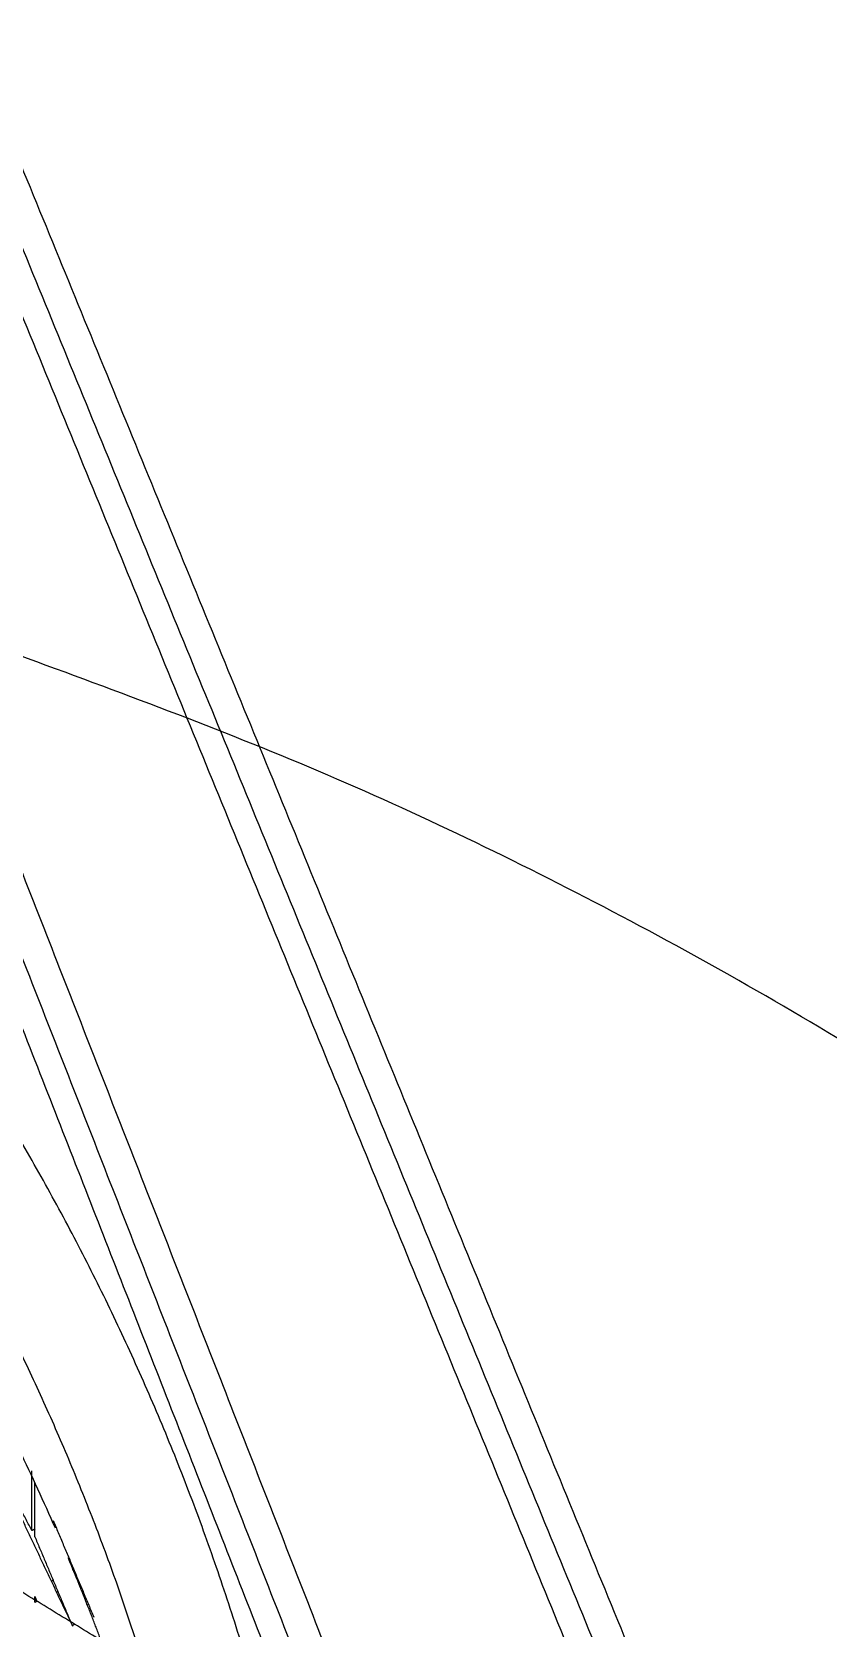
# Model space of a CAD drawing. Header units: millimetres. Extents: x 507.9 to 541, y 40.2 to 69.3.
# Drawn here: x 517.578 to 518.377, y 48.381 to 49.983 of the extents above; entities that cross this region are included whole.
import ezdxf

# ---------------------------------------------------------------- set-up
doc = ezdxf.new("R2010")
doc.units = ezdxf.units.MM
doc.layers.add('Make2D$Visible$Curves', color=7, linetype='Continuous', true_color=0x000000)

msp = doc.modelspace()

# ---------------------------------------------------------------- linework, layer by layer
at = {"layer": 'Make2D$Visible$Curves', "color": 18, "lineweight": -3, "true_color": 0x000000}
for points in [[(517.48131, 49.97958), (517.88483, 48.9949), (518.28834, 48.01022)], [(518.33293, 47.98226), (517.92282, 48.98276), (517.5127, 49.98326)], [(517.25416, 49.9427), (517.59285, 49.07708), (517.93154, 48.21146)], [(517.46597, 49.94833), (517.86949, 48.96365), (518.273, 47.97897)], [(517.88894, 48.23573), (517.55527, 49.08822), (517.2216, 49.94071)], [(517.85553, 48.25064), (517.53086, 49.08013), (517.20619, 49.90962)], [(517.57834, 48.47885), (517.53168, 48.5673), (517.48502, 48.65575)], [(517.6172, 48.38732), (517.57532, 48.47587), (517.53343, 48.56442)], [(517.57834, 48.47885), (517.57834, 48.50885), (517.57834, 48.53885)], [(517.5813, 48.47261), (517.5813, 48.49984), (517.5813, 48.52707)], [(517.59965, 48.48898), (517.62004, 48.44051), (517.64043, 48.39203)], [(517.85255, 48.24362), (517.65756, 48.36268), (517.46257, 48.48174)], [(517.58169, 48.48062), (517.58002, 48.47974), (517.57834, 48.47885)], [(517.5813, 48.47261), (517.60012, 48.42785), (517.61895, 48.3831)], [(517.8265, 48.19942), (517.60981, 48.33173), (517.39312, 48.46404)], [(517.59996, 48.42916), (517.59914, 48.42868), (517.59833, 48.4282)], [(517.36966, 48.40816), (517.58639, 48.27582), (517.80313, 48.14348)], [(517.5813, 48.40705), (517.5813, 48.40983), (517.5813, 48.41261)], [(517.5813, 48.41261), (517.58227, 48.41029), (517.58325, 48.40798)], [(517.58139, 48.4071), (517.58257, 48.40766), (517.58376, 48.40822)], [(517.6031, 48.41736), (517.60383, 48.41771), (517.60456, 48.41806)], [(517.62147, 48.38481), (517.62021, 48.38422), (517.61895, 48.38362)]]:
    msp.add_open_spline(points, degree=2, dxfattribs=at)
for points, weights in [([(520.46733, 45.49105), (520.32272, 48.41324), (517.55483, 49.36129)], [1, 0.780787676095, 0.889708882536]), ([(517.81693, 48.26537), (517.66492, 48.84828), (517.25562, 49.29027)], [0.872199222348, 0.90580871415, 1]), ([(517.18279, 49.22174), (517.53647, 48.83954), (517.691, 48.34226)], [0.999856857087, 0.914153022478, 0.878654063001]), ([(517.60191, 48.48127), (517.46837, 48.78665), (517.25361, 49.04154)], [0.898398826467, 0.929271240371, 0.981396785652]), ([(517.64763, 48.36874), (517.63196, 48.41044), (517.61468, 48.4515)], [0.888236092398, 0.891718052287, 0.895549582539])]:
    msp.add_rational_spline(points, weights, degree=2, dxfattribs=at)

doc.saveas('drawing.dxf')
